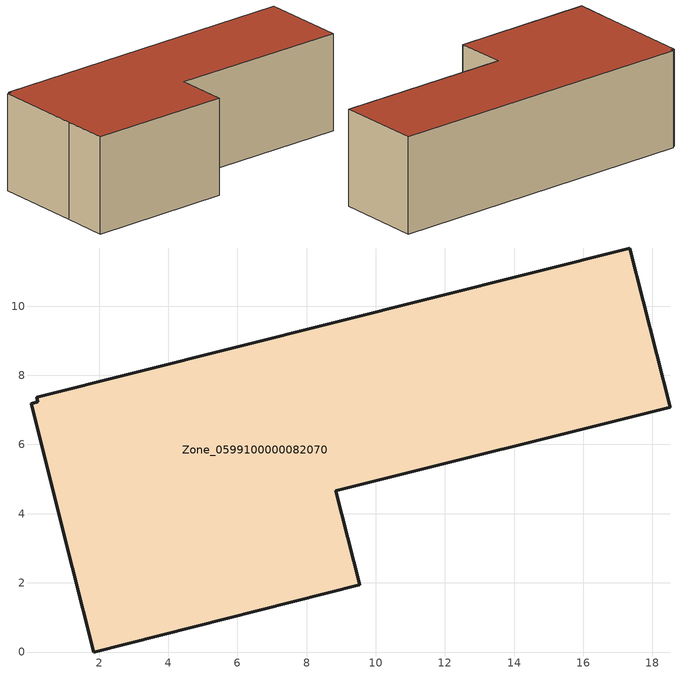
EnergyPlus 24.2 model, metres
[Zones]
Zone_0599100000082070
 floor ground (C_G): 0.2,7.36 17.35,11.68 18.52,7.07 8.85,4.66 9.54,1.94 1.85,0 1.23,2.44 0.03,7.18 0.23,7.23 z1.19
 wall outside (C_F): 1.85,0 9.54,1.94 8.85,4.66 18.52,7.07 17.35,11.68 0.2,7.36 0.23,7.23 0.03,7.18 1.23,2.44 1.85,0 z1.19:6.59
 roof outside (C_R): 0.23,7.23 0.03,7.18 1.23,2.44 1.85,0 9.54,1.94 8.85,4.66 18.52,7.07 17.35,11.68 0.2,7.36 z6.59
[BUILDING]
Pand.0599100000082070: North Axis=0; Terrain=City; Loads Convergence Tolerance Value=0.04; Temperature Convergence Tolerance Value=0.4; Solar Distribution=FullExterior; Maximum Number of Warmup Days=25; Minimum Number of Warmup Days=1
[Site:Location]
Rotterdam.The.Hague.AP_ZH_NLD Design_Conditions: Latitude=51.96; Longitude=4.45; Time Zone=1; Elevation=-4.5
[SITE:GROUNDTEMPERATURE:BUILDINGSURFACE]
18, 18, 18, 18, 18, 18, 18, 18, 18, 18, 18, 18
[MATERIAL] Thermal Absorptance=0.9; Solar Absorptance=0.7; Visible Absorptance=0.7
Name | Roughness | Thickness | Conductivity | Density | Specific Heat
G.D.1965 | MediumSmooth | 0.15 | 1 | 540 | 1210
F.D.1965 | Rough | 0.3 | 0.857143 | 1920 | 840
R.D.1965 | MediumRough | 0.2 | 0.08 | 1500 | 1000
[CONSTRUCTION]
C_G: G.D.1965
C_F: F.D.1965
C_R: R.D.1965
[ZONE]
Zone_0599100000082070: Type=1; Multiplier=1; Ceiling Height=Autocalculate; Volume=Autocalculate; Floor Area=autocalculate; Part of Total Floor Area=Yes
[ZONEINFILTRATION:DESIGNFLOWRATE]
Infil_Zone_0599100000082070: Zone or ZoneList or Space or SpaceList=Zone_0599100000082070; Schedule=AlwaysOn; Design Flow Rate Calculation Method=Flow/Area; Flow Rate per Floor Area=0.0042; Constant Term Coefficient=1; Temperature Term Coefficient=0; Velocity Term Coefficient=0; Velocity Squared Term Coefficient=0
[HVACTEMPLATE:ZONE:IDEALLOADSAIRSYSTEM]
Zone_0599100000082070: Maximum Heating Supply Air Temperature=50; Minimum Cooling Supply Air Temperature=13; Maximum Heating Supply Air Humidity Ratio=0.0156; Minimum Cooling Supply Air Humidity Ratio=0.0077; Heating Limit=NoLimit; Cooling Limit=NoLimit; Dehumidification Control Type=ConstantSensibleHeatRatio; Cooling Sensible Heat Ratio=0.7; Dehumidification Setpoint=60; Humidification Control Type=None; Humidification Setpoint=30; Outdoor Air Method=None; Outdoor Air Flow Rate per Person=0.00944; Outdoor Air Flow Rate per Zone Floor Area=0; Outdoor Air Flow Rate per Zone=0; Demand Controlled Ventilation Type=None; Outdoor Air Economizer Type=NoEconomizer; Heat Recovery Type=None; Sensible Heat Recovery Effectiveness=0.7; Latent Heat Recovery Effectiveness=0.65
[ZONECONTROL:THERMOSTAT]
ThermostatControl_Zone_0599100000082070: Zone or ZoneList=Zone_0599100000082070; Control Type Schedule=DualSetpointControlType; Control 1=Thermostat_Zone_0599100000082070; Temperature Difference Between Cutout And Setpoint=0
[THERMOSTATSETPOINT:DUALSETPOINT]
Thermostat_Zone_0599100000082070: Heating Setpoint Temperature Schedule=HeatingSetpoint_Zone_0599100000082070; Cooling Setpoint Temperature Schedule=CoolingSetpoint_Zone_0599100000082070
[SCHEDULE:COMPACT]
HeatingSetpoint_Zone_0599100000082070: Through: 12/31, For: AllDays, Until: 24:00, 21
CoolingSetpoint_Zone_0599100000082070: Through: 12/31, For: AllDays, Until: 24:00, 24
DualSetpointControlType: Through: 12/31, For: AllDays, Until: 24:00, 4
AlwaysOn: Through: 12/31, For: AllDays, Until: 24:00, 1
